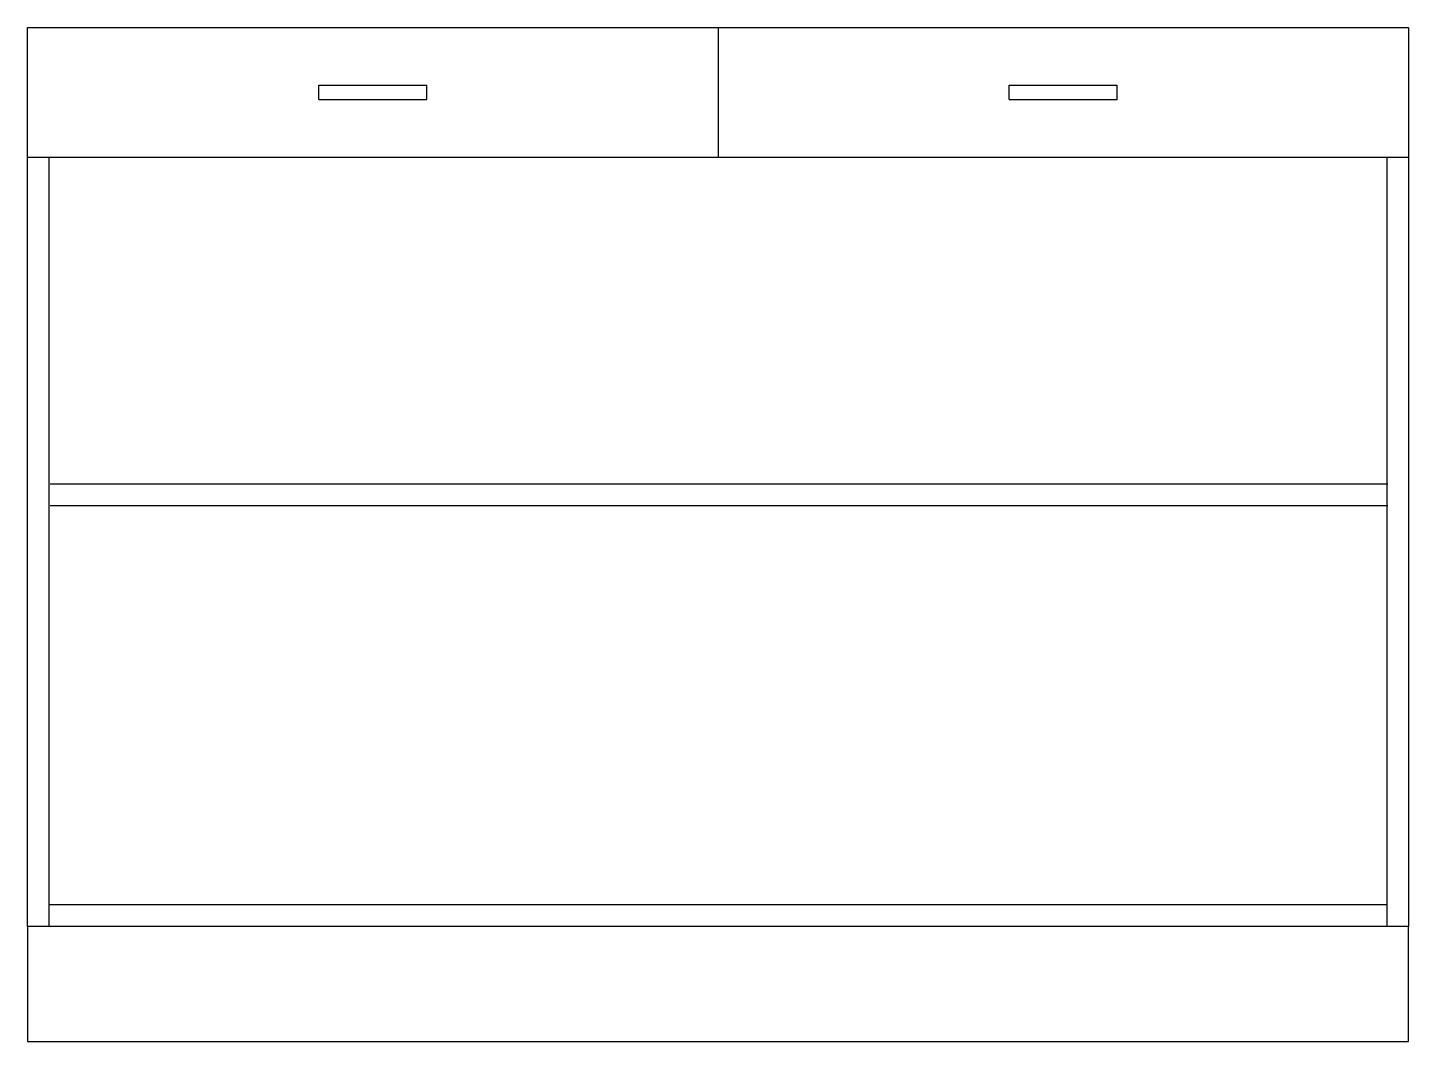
# Model space of a CAD drawing. Extents: x 0 to 48, y 0 to 35.2.
import ezdxf

# ---------------------------------------------------------------- set-up
doc = ezdxf.new("R2010")
doc.units = 0
doc.header["$LTSCALE"] = 3
doc.layers.get('0').update_dxf_attribs({"linetype": 'CONTINUOUS'})

msp = doc.modelspace()

# ---------------------------------------------------------------- linework, layer by layer
at = {"color": 0}
for p, q in [((0, 4), (0, 35.25)), ((0, 35.25), (48, 35.25)), ((24, 35.25), (24, 30.75)), ((48, 35.25), (48, 4)), ((10.125, 33.25), (13.875, 33.25)), ((10.125, 32.75), (10.125, 33.25)), ((13.875, 32.75), (13.875, 33.25)), ((34.125, 33.25), (37.875, 33.25)), ((34.125, 32.75), (34.125, 33.25)), ((37.875, 32.75), (37.875, 33.25)), ((10.125, 32.75), (13.875, 32.75)), ((34.125, 32.75), (37.875, 32.75)), ((0, 30.75), (48, 30.75)), ((0.75, 4), (0.75, 30.75)), ((47.25, 30.75), (47.25, 4)), ((47.281, 19.375), (0.781, 19.375)), ((47.281, 18.625), (0.781, 18.625)), ((47.25, 4.75), (0.75, 4.75)), ((48, 4), (0, 4)), ((0, 4), (0, 0)), ((48, 0), (48, 4)), ((0, 0), (48, 0))]:
    msp.add_line(p, q, dxfattribs=at)

doc.saveas('drawing.dxf')
